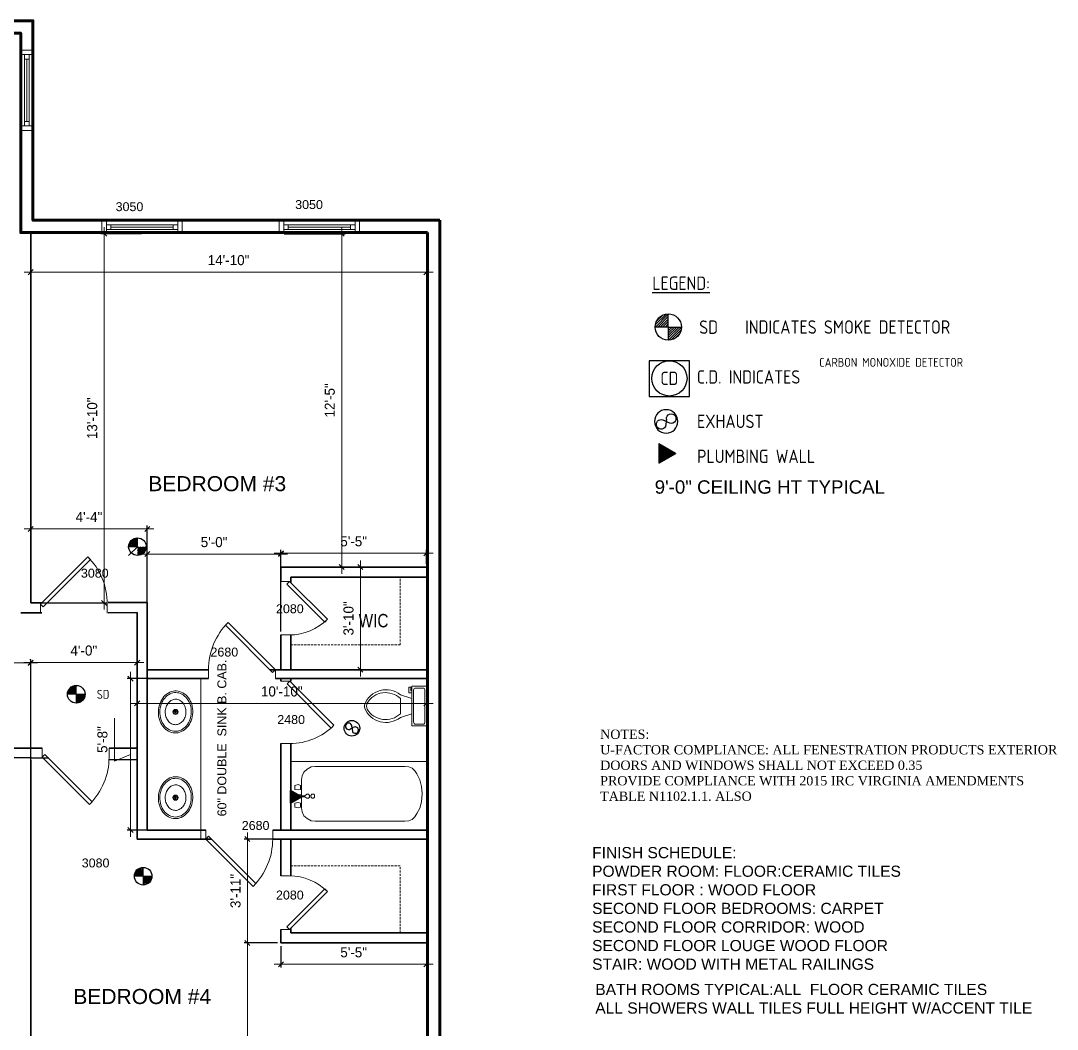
# Model space of a CAD drawing. Extents: x 4834 to 12794, y 1436 to 32221.
# Drawn here: x 8006.4 to 8471.4, y 1780.9 to 2233.2 of the extents above; entities that cross this region are included whole.
import ezdxf

# ---------------------------------------------------------------- set-up
doc = ezdxf.new("R2010")
doc.units = 0
doc.header["$LTSCALE"] = 8
doc.header["$MEASUREMENT"] = 0
doc.linetypes.add('HIDDEN', pattern=[0.375, 0.25, -0.125])
doc.layers.get('0').update_dxf_attribs({"lineweight": 9})
doc.layers.get('DefPoints').update_dxf_attribs({"color": 17})
for name, color, linetype, lineweight in [('A-Wall-New', 1, 'Continuous', 50), ('A-Wall-Partition', 3, 'Continuous', 35), ('A-windoor', 2, 'Continuous', 13), ('AFURNITURE', 134, 'Continuous', 18), ('DIM', 8, 'Continuous', 5), ('door', 43, 'Continuous', 13), ('hatch', 8, 'Continuous', 13), ('HATCH 2', 56, 'Continuous', 5), ('TEXT', 6, 'Continuous', 25)]:
    doc.layers.add(name, color=color, linetype=linetype, lineweight=lineweight)
doc.layers.add('Electrical - New', color=3, linetype='Continuous')
doc.styles.add('ARCHITXT', font='ARCHITXT.SHX', dxfattribs={"height": 2})
doc.styles.get("Standard").update_dxf_attribs({"font": 'stylu.ttf'})
doc.dimstyles.new('Forum 24', dxfattribs={"dimscale": 24, "dimtxt": 0.1875, "dimasz": 0.09375, "dimexe": 0.0625, "dimexo": 0.0625, "dimgap": 0.125, "dimtad": 1, "dimdec": 4, "dimrnd": 1, "dimzin": 7, "dimdsep": 46, "dimlunit": 4, "dimtxsty": 'Standard', "dimblk": 'OBLIQUE', "dimblk1": 'DIMTICK', "dimblk2": 'OBLIQUE', "dimcen": -0.0625, "dimdle": 0.125, "dimclrd": 256, "dimclre": 256, "dimclrt": 256, "dimadec": 0, "dimazin": 0, "dimtfac": 1, "dimtdec": 4, "dimtmove": 1, "dimatfit": 3, "dimfxl": 0.0625, "dimtvp": 1.2, "dimfrac": 2, "dimtolj": 1, "dimtzin": 7, "dimlwd": 13, "dimarcsym": 0})

# ---------------------------------------------------------------- blocks, each defined once
blk = doc.blocks.new('Exhaust Vent')
for p, q in [((-0.62, 4.19), (0.62, 4.78)), ((-0.06, 5.17), (0.21, 2.96))]:
    blk.add_line(p, q)
blk.add_circle((0, 4.5), 3.5)
for centre, start, end in [((-1.49, 5.34), 352.9351, 307.0649), ((1.49, 3.63), 207.6432, 127.0649)]:
    blk.add_arc(centre, 1.44, start, end)
blk = doc.blocks.new('*U153')
for p, q in [((-18, 0), (14, 0)), ((-18, -3.75), (-18, -1.75)), ((-18, -1.75), (14, -1.75)), ((14, -3.75), (-18, -3.75)), ((-16, -1.75), (-16, -3.75)), ((12, -2.75), (-16, -2.75)), ((12, -1.75), (12, -3.75)), ((14, -1.75), (14, -3.75)), ((-18, -5.5), (14, -5.5))]:
    blk.add_line(p, q)
blk.add_lwpolyline([(-18, -5.5), (-20, -5.5), (-20, 0), (-18, 0)], close=True)
at = {"extrusion": (0, 0, -1)}
blk.add_lwpolyline([(-14, -5.5), (-16, -5.5), (-16, 0), (-14, 0)], close=True, dxfattribs=at)
blk = doc.blocks.new('Sink - Oval top')
for p, q in [((-1, 0), (1, 0)), ((0, 1), (0, -1))]:
    blk.add_line(p, q)
at = {"linetype": 'Continuous'}
for points in [[(-12.23, 0.39, 0.117634), (-11.46, -3.36, 0.104469), (-8.88, -6.8, 0.090016), (-5.08, -9.07, 0.08192), (-0.32, -10.02, 0.08192), (4.49, -9.38, 0.090016), (8.42, -7.36, 0.104469), (11.22, -4.09, 0.117634), (12.23, -0.39, 0.117634), (11.46, 3.36, 0.104469), (8.88, 6.8, 0.090016), (5.08, 9.07, 0.08192), (0.32, 10.02, 0.08192), (-4.49, 9.38, 0.090016), (-8.42, 7.36, 0.104469), (-11.22, 4.09, 0.117634)], [(-11.29, 0.16, 0.118622), (-10.52, -3.25, 0.104678), (-8.07, -6.36, 0.089562), (-4.54, -8.37, 0.081185), (-0.13, -9.15, 0.081185), (4.3, -8.49, 0.089562), (7.89, -6.58, 0.104678), (10.42, -3.55, 0.118622), (11.29, -0.16, 0.118622), (10.52, 3.25, 0.104678), (8.07, 6.36, 0.089562), (4.54, 8.37, 0.081185), (0.13, 9.15, 0.081185), (-4.3, 8.49, 0.089562), (-7.89, 6.58, 0.104678), (-10.42, 3.55, 0.118622)], [(-7.42, 0.08, 0.118283), (-6.91, -2.17, 0.104607), (-5.29, -4.21, 0.089718), (-2.97, -5.53, 0.081436), (-0.07, -6.04, 0.081436), (2.84, -5.59, 0.089718), (5.2, -4.33, 0.104607), (6.86, -2.32, 0.118283), (7.42, -0.08, 0.118283), (6.91, 2.17, 0.104607), (5.29, 4.21, 0.089718), (2.97, 5.53, 0.081436), (0.07, 6.04, 0.081436), (-2.84, 5.59, 0.089718), (-5.2, 4.33, 0.104607), (-6.86, 2.32, 0.118283)]]:
    blk.add_lwpolyline(points, format="xyb", close=True, dxfattribs=at)
for radius in [1.5, 1]:
    blk.add_circle((0, 0), radius)
blk = doc.blocks.new('Toilet - top')
for p, q in [((9.5, -6), (9.5, -2)), ((-10, -8.5), (-8, -8.5)), ((-10, -9.5), (-10, -8.5)), ((-7, -9.5), (-10, -9.5)), ((-8, -8.5), (-8, -8)), ((-7, -8), (-7, -9.5)), ((-4, -8), (-6, -14)), ((4, -8), (6, -14)), ((4, -14), (-4, -14))]:
    blk.add_line(p, q)
blk.add_lwpolyline([(10.5, -8), (10.5, 0), (-10.5, 0), (-10.5, -8)], close=True)
for points in [[(-9.5, -2), (-9.5, -6)], [(8.5, -1), (-8.5, -1)], [(-8.5, -7), (8.5, -7)]]:
    blk.add_lwpolyline(points)
for centre, radius, start, end in [((-8.62, -1.88), 0.884, 81.8699, 188.1301), ((8.62, -1.88), 0.884, 351.8699, 98.1301), ((-8.62, -6.12), 0.884, 171.8699, 278.1301), ((8.62, -6.12), 0.884, 261.8699, 8.1301), ((3.52, -21.58), 12.17, 141.4691, 247.9714), ((4.2, -21.82), 11.33, 136.3677, 238.9468), ((-3.52, -21.58), 12.17, 292.0284, 38.5307), ((-4.2, -21.82), 11.33, 301.053, 43.6321), ((0, -27.88), 4, 245.7318, 294.2682), ((0, -29), 4, 254.8605, 285.1395)]:
    blk.add_arc(centre, radius, start, end)
blk = doc.blocks.new('*U163')
for p, q in [((0, 0), (0, -4)), ((-30, 0), (-30, -4))]:
    blk.add_line(p, q)
blk.add_lwpolyline([(0, 0), (-21.21, 21.21), (-22.45, 19.98), (-1.24, -1.24)], close=True)
blk.add_arc((0, 0), 30, 135, 180)
blk = doc.blocks.new('*U164')
for p, q in [((0, 0), (0, 4)), ((30, 0), (30, 4))]:
    blk.add_line(p, q)
blk.add_lwpolyline([(0, 0), (21.21, -21.21), (22.45, -19.98), (1.24, 1.24)], close=True)
blk.add_arc((0, 0), 30, 315, 360)
blk = doc.blocks.new('*U165')
for p, q in [((0, 0), (0, -4)), ((28, 0), (28, -4))]:
    blk.add_line(p, q)
blk.add_lwpolyline([(0, 0), (19.8, 19.8), (21.04, 18.56), (1.24, -1.24)], close=True)
blk.add_arc((0, 0), 28, 0, 45)
blk = doc.blocks.new('*U559')
for p, q in [((-30, 0), (-30, 4)), ((0, 0), (0, 4))]:
    blk.add_line(p, q)
blk.add_lwpolyline([(0, 0), (-21.21, -21.21), (-22.45, -19.98), (-1.24, 1.24)], close=True)
blk.add_arc((0, 0), 30, 180, 225)
blk = doc.blocks.new('*U166')
for p, q in [((0, 0), (0, -4)), ((-24, 0), (-24, -4))]:
    blk.add_line(p, q)
blk.add_lwpolyline([(0, 0), (-16.97, 16.97), (-18.21, 15.73), (-1.24, -1.24)], close=True)
blk.add_arc((0, 0), 24, 135, 180)
blk = doc.blocks.new('_Oblique')
at = {"color": 0, "linetype": 'ByBlock', "lineweight": -2}
blk.add_line((-0.5, -0.5), (0.5, 0.5), dxfattribs=at)
blk = doc.blocks.new('*D454')
at = {"layer": 'DefPoints', "color": 0, "transparency": 16777216}
for p in [(8123.16, 1819.62), (8188.41, 1819.62), (8123.16, 1810.02)]:
    blk.add_point(p, dxfattribs=at)
at = {"layer": 'DIM', "lineweight": -2, "transparency": 16777216}
for p, q in [((8123.16, 1818.12), (8123.16, 1808.52)), ((8188.41, 1818.12), (8188.41, 1808.52))]:
    blk.add_line(p, q, dxfattribs=at)
at = {"layer": 'DIM', "lineweight": 13, "transparency": 16777216}
blk.add_line((8191.41, 1810.02), (8120.16, 1810.02), dxfattribs=at)
at = {"layer": 'DIM', "lineweight": 13, "transparency": 16777216, "xscale": 2.25, "yscale": 2.25, "zscale": 2.25, "rotation": 180}
blk.add_blockref('_Oblique', (8123.16, 1810.02), dxfattribs=at)
at = {"layer": 'DIM', "lineweight": 13, "transparency": 16777216, "xscale": 2.25, "yscale": 2.25, "zscale": 2.25}
blk.add_blockref('_Oblique', (8188.41, 1810.02), dxfattribs=at)
at = {"layer": 'DIM', "transparency": 16777216, "insert": (8155.78, 1815.37), "char_height": 4.5, "attachment_point": 5}
blk.add_mtext('\\A1;5\'-5"', dxfattribs=at)
blk = doc.blocks.new('DIMTICK')
for p, q in [((-1, 0), (1, 0)), ((0, 1), (0, -1))]:
    blk.add_line(p, q)
at = {"const_width": 0.141}
blk.add_lwpolyline([(0.71, 0.71), (-0.71, -0.71)], dxfattribs=at)
blk = doc.blocks.new('*D455')
at = {"layer": 'DefPoints', "color": 0, "transparency": 16777216}
for p in [(8108.14, 1866.19), (8123.16, 1866.19), (8123.16, 1819.62)]:
    blk.add_point(p, dxfattribs=at)
at = {"layer": 'DIM', "lineweight": -2, "transparency": 16777216}
for p, q in [((8121.66, 1866.19), (8106.64, 1866.19)), ((8121.66, 1819.62), (8106.64, 1819.62))]:
    blk.add_line(p, q, dxfattribs=at)
at = {"layer": 'DIM', "lineweight": 13, "transparency": 16777216}
blk.add_line((8108.14, 1816.62), (8108.14, 1869.19), dxfattribs=at)
at = {"layer": 'DIM', "lineweight": 13, "transparency": 16777216, "xscale": 2.25, "yscale": 2.25, "zscale": 2.25}
for p, rotation in [((8108.14, 1866.19), 90), ((8108.14, 1819.62), 270)]:
    blk.add_blockref('_Oblique', p, dxfattribs=dict(at, rotation=rotation))
at = {"layer": 'DIM', "transparency": 16777216, "insert": (8102.8, 1842.91), "char_height": 4.5, "attachment_point": 5, "rotation": 90}
blk.add_mtext('\\A1;3\'-11"', dxfattribs=at)
blk = doc.blocks.new('*D456')
at = {"layer": 'DefPoints', "color": 0, "transparency": 16777216}
for p in [(8123.16, 1819.62), (8108.15, 1675.15), (8117.83, 1675.15)]:
    blk.add_point(p, dxfattribs=at)
at = {"layer": 'DIM', "lineweight": -2, "transparency": 16777216}
for p, q in [((8121.66, 1819.62), (8106.65, 1819.62)), ((8116.33, 1675.15), (8106.65, 1675.15))]:
    blk.add_line(p, q, dxfattribs=at)
at = {"layer": 'DIM', "lineweight": 13, "transparency": 16777216}
blk.add_line((8108.15, 1822.62), (8108.15, 1672.15), dxfattribs=at)
at = {"layer": 'DIM', "lineweight": 13, "transparency": 16777216, "xscale": 2.25, "yscale": 2.25, "zscale": 2.25}
for p, rotation in [((8108.15, 1819.62), 90), ((8108.15, 1675.15), 270)]:
    blk.add_blockref('_Oblique', p, dxfattribs=dict(at, rotation=rotation))
at = {"layer": 'DIM', "transparency": 16777216, "insert": (8102.82, 1747.39), "char_height": 4.5, "attachment_point": 5, "rotation": 90}
blk.add_mtext('\\A1;12\'-0"', dxfattribs=at)
blk = doc.blocks.new('*D457')
at = {"layer": 'DefPoints', "color": 0, "transparency": 16777216}
for p in [(8055.67, 1938.12), (8089.47, 1938.12), (8089.47, 1870.19)]:
    blk.add_point(p, dxfattribs=at)
at = {"layer": 'DIM', "lineweight": 13, "transparency": 16777216}
for p, q in [((8055.67, 1867.19), (8055.67, 1941.12)), ((8048.44, 1901.16), (8048.44, 1920.44)), ((8055.67, 1904.16), (8048.44, 1901.16))]:
    blk.add_line(p, q, dxfattribs=at)
at = {"layer": 'DIM', "lineweight": -2, "transparency": 16777216}
for p, q in [((8087.97, 1938.12), (8054.17, 1938.12)), ((8087.97, 1870.19), (8054.17, 1870.19))]:
    blk.add_line(p, q, dxfattribs=at)
at = {"layer": 'DIM', "lineweight": 13, "transparency": 16777216, "xscale": 2.25, "yscale": 2.25, "zscale": 2.25}
for p, rotation in [((8055.67, 1938.12), 90), ((8055.67, 1870.19), 270)]:
    blk.add_blockref('_Oblique', p, dxfattribs=dict(at, rotation=rotation))
at = {"layer": 'DIM', "transparency": 16777216, "insert": (8043.09, 1910.8), "char_height": 4.5, "attachment_point": 5, "rotation": 90}
blk.add_mtext('\\A1;5\'-8"', dxfattribs=at)
blk = doc.blocks.new('*D458')
at = {"layer": 'DefPoints', "color": 0, "transparency": 16777216}
for p in [(8043.85, 2137.66), (8062.16, 2137.66), (8009.97, 1972.11)]:
    blk.add_point(p, dxfattribs=at)
at = {"layer": 'DIM', "lineweight": 13, "transparency": 16777216}
blk.add_line((8043.85, 1969.11), (8043.85, 2140.66), dxfattribs=at)
at = {"layer": 'DIM', "lineweight": -2, "transparency": 16777216}
for p, q in [((8060.66, 2137.66), (8042.35, 2137.66)), ((8011.47, 1972.11), (8045.35, 1972.11))]:
    blk.add_line(p, q, dxfattribs=at)
at = {"layer": 'DIM', "lineweight": 13, "transparency": 16777216, "xscale": 2.25, "yscale": 2.25, "zscale": 2.25}
for p, rotation in [((8043.85, 2137.66), 90), ((8043.85, 1972.11), 270)]:
    blk.add_blockref('_Oblique', p, dxfattribs=dict(at, rotation=rotation))
at = {"layer": 'DIM', "transparency": 16777216, "insert": (8038.5, 2054.88), "char_height": 4.5, "attachment_point": 5, "rotation": 90}
blk.add_mtext('\\A1;13\'-10"', dxfattribs=at)
blk = doc.blocks.new('*D459')
at = {"layer": 'DefPoints', "color": 0, "transparency": 16777216}
for p in [(8188.41, 1994.32), (8123.16, 1988.17), (8188.41, 1988.17)]:
    blk.add_point(p, dxfattribs=at)
at = {"layer": 'DIM', "lineweight": -2, "transparency": 16777216}
for p, q in [((8123.16, 1989.67), (8123.16, 1995.82)), ((8188.41, 1989.67), (8188.41, 1995.82))]:
    blk.add_line(p, q, dxfattribs=at)
at = {"layer": 'DIM', "lineweight": 13, "transparency": 16777216}
blk.add_line((8120.16, 1994.32), (8191.41, 1994.32), dxfattribs=at)
at = {"layer": 'DIM', "lineweight": 13, "transparency": 16777216, "xscale": 2.25, "yscale": 2.25, "zscale": 2.25, "rotation": 180}
blk.add_blockref('_Oblique', (8123.16, 1994.32), dxfattribs=at)
at = {"layer": 'DIM', "lineweight": 13, "transparency": 16777216, "xscale": 2.25, "yscale": 2.25, "zscale": 2.25}
blk.add_blockref('_Oblique', (8188.41, 1994.32), dxfattribs=at)
at = {"layer": 'DIM', "transparency": 16777216, "insert": (8155.78, 1999.67), "char_height": 4.5, "attachment_point": 5}
blk.add_mtext('\\A1;5\'-5"', dxfattribs=at)
blk = doc.blocks.new('*D460')
at = {"layer": 'DefPoints', "color": 0, "transparency": 16777216}
for p in [(8123.16, 1988.17), (8123.16, 1942.12), (8158.83, 1942.12)]:
    blk.add_point(p, dxfattribs=at)
at = {"layer": 'DIM', "lineweight": 13, "transparency": 16777216}
blk.add_line((8158.83, 1991.17), (8158.83, 1939.12), dxfattribs=at)
at = {"layer": 'DIM', "lineweight": -2, "transparency": 16777216}
for p, q in [((8124.66, 1988.17), (8160.33, 1988.17)), ((8124.66, 1942.12), (8160.33, 1942.12))]:
    blk.add_line(p, q, dxfattribs=at)
at = {"layer": 'DIM', "lineweight": 13, "transparency": 16777216, "xscale": 2.25, "yscale": 2.25, "zscale": 2.25}
for p, rotation in [((8158.83, 1988.17), 90), ((8158.83, 1942.12), 270)]:
    blk.add_blockref('_Oblique', p, dxfattribs=dict(at, rotation=rotation))
at = {"layer": 'DIM', "transparency": 16777216, "insert": (8153.49, 1965.14), "char_height": 4.5, "attachment_point": 5, "rotation": 90}
blk.add_mtext('\\A1;3\'-10"', dxfattribs=at)
blk = doc.blocks.new('*D462')
at = {"layer": 'DefPoints', "color": 0, "transparency": 16777216}
for p in [(8010.91, 2137.66), (8188.41, 2137.66), (8188.41, 2120.41)]:
    blk.add_point(p, dxfattribs=at)
at = {"layer": 'DIM', "lineweight": -2, "transparency": 16777216}
for p, q in [((8010.91, 2136.16), (8010.91, 2118.91)), ((8188.41, 2136.16), (8188.41, 2118.91))]:
    blk.add_line(p, q, dxfattribs=at)
at = {"layer": 'DIM', "lineweight": 13, "transparency": 16777216}
blk.add_line((8007.91, 2120.41), (8191.41, 2120.41), dxfattribs=at)
at = {"layer": 'DIM', "lineweight": 13, "transparency": 16777216, "xscale": 2.25, "yscale": 2.25, "zscale": 2.25, "rotation": 180}
blk.add_blockref('_Oblique', (8010.91, 2120.41), dxfattribs=at)
at = {"layer": 'DIM', "lineweight": 13, "transparency": 16777216, "xscale": 2.25, "yscale": 2.25, "zscale": 2.25}
blk.add_blockref('_Oblique', (8188.41, 2120.41), dxfattribs=at)
at = {"layer": 'DIM', "transparency": 16777216, "insert": (8099.66, 2125.77), "char_height": 4.5, "attachment_point": 5}
blk.add_mtext('\\A1;14\'-10"', dxfattribs=at)
blk = doc.blocks.new('*D491')
at = {"layer": 'DefPoints', "color": 0, "transparency": 16777216}
for p in [(8063.16, 1993.97), (8063.16, 1957.72), (8123.16, 1957.72)]:
    blk.add_point(p, dxfattribs=at)
at = {"layer": 'DIM', "lineweight": -2, "transparency": 16777216}
for p, q in [((8063.16, 1959.22), (8063.16, 1995.47)), ((8123.16, 1959.22), (8123.16, 1995.47))]:
    blk.add_line(p, q, dxfattribs=at)
at = {"layer": 'DIM', "lineweight": 13, "transparency": 16777216}
blk.add_line((8126.16, 1993.97), (8060.16, 1993.97), dxfattribs=at)
at = {"layer": 'DIM', "lineweight": 13, "transparency": 16777216, "xscale": 2.25, "yscale": 2.25, "zscale": 2.25, "rotation": 180}
blk.add_blockref('_Oblique', (8063.16, 1993.97), dxfattribs=at)
at = {"layer": 'DIM', "lineweight": 13, "transparency": 16777216, "xscale": 2.25, "yscale": 2.25, "zscale": 2.25}
blk.add_blockref('_Oblique', (8123.16, 1993.97), dxfattribs=at)
at = {"layer": 'DIM', "transparency": 16777216, "insert": (8093.16, 1999.33), "char_height": 4.5, "attachment_point": 5}
blk.add_mtext('\\A1;5\'-0"', dxfattribs=at)
blk = doc.blocks.new('*D475')
at = {"layer": 'DefPoints', "color": 0, "transparency": 16777216}
for p in [(8010.91, 2005.25), (8010.91, 1972.23), (8063.16, 1972.23)]:
    blk.add_point(p, dxfattribs=at)
at = {"layer": 'DIM', "lineweight": 13, "transparency": 16777216}
blk.add_line((8066.16, 2005.25), (8007.91, 2005.25), dxfattribs=at)
at = {"layer": 'DIM', "lineweight": -2, "transparency": 16777216}
for p, q in [((8010.91, 1973.73), (8010.91, 2006.75)), ((8063.16, 1973.73), (8063.16, 2006.75))]:
    blk.add_line(p, q, dxfattribs=at)
at = {"layer": 'DIM', "lineweight": 13, "transparency": 16777216, "xscale": 2.25, "yscale": 2.25, "zscale": 2.25, "rotation": 180}
blk.add_blockref('_Oblique', (8010.91, 2005.25), dxfattribs=at)
at = {"layer": 'DIM', "lineweight": 13, "transparency": 16777216, "xscale": 2.25, "yscale": 2.25, "zscale": 2.25}
blk.add_blockref('_Oblique', (8063.16, 2005.25), dxfattribs=at)
at = {"layer": 'DIM', "transparency": 16777216, "insert": (8037.03, 2010.6), "char_height": 4.5, "attachment_point": 5}
blk.add_mtext('\\A1;4\'-4"', dxfattribs=at)
blk = doc.blocks.new('*D498')
at = {"layer": 'DefPoints', "color": 0, "transparency": 16777216}
for p in [(8010.91, 1945.19), (7852.41, 1924.92), (8010.91, 1889.61)]:
    blk.add_point(p, dxfattribs=at)
at = {"layer": 'DIM', "lineweight": 13, "transparency": 16777216}
blk.add_line((7849.41, 1945.19), (8013.91, 1945.19), dxfattribs=at)
at = {"layer": 'DIM', "lineweight": -2, "transparency": 16777216}
for p, q in [((7852.41, 1926.42), (7852.41, 1946.69)), ((8010.91, 1891.11), (8010.91, 1946.69))]:
    blk.add_line(p, q, dxfattribs=at)
at = {"layer": 'DIM', "lineweight": 13, "transparency": 16777216, "xscale": 2.25, "yscale": 2.25, "zscale": 2.25, "rotation": 180}
blk.add_blockref('_Oblique', (7852.41, 1945.19), dxfattribs=at)
at = {"layer": 'DIM', "lineweight": 13, "transparency": 16777216, "xscale": 2.25, "yscale": 2.25, "zscale": 2.25}
blk.add_blockref('_Oblique', (8010.91, 1945.19), dxfattribs=at)
at = {"layer": 'DIM', "transparency": 16777216, "insert": (7931.66, 1950.52), "char_height": 4.5, "attachment_point": 5}
blk.add_mtext('\\A1;13\'-3"', dxfattribs=at)
blk = doc.blocks.new('*D499')
at = {"layer": 'DefPoints', "color": 0, "transparency": 16777216}
for p in [(8010.82, 1945.1), (8058.66, 1945.33), (8058.66, 1945.1)]:
    blk.add_point(p, dxfattribs=at)
at = {"layer": 'DIM', "lineweight": 13, "transparency": 16777216}
blk.add_line((8007.82, 1945.33), (8061.66, 1945.33), dxfattribs=at)
at = {"layer": 'DIM', "lineweight": -2, "transparency": 16777216}
for p, q in [((8010.82, 1946.6), (8010.82, 1946.83)), ((8058.66, 1946.6), (8058.66, 1946.83))]:
    blk.add_line(p, q, dxfattribs=at)
at = {"layer": 'DIM', "lineweight": 13, "transparency": 16777216, "xscale": 2.25, "yscale": 2.25, "zscale": 2.25, "rotation": 180}
blk.add_blockref('_Oblique', (8010.82, 1945.33), dxfattribs=at)
at = {"layer": 'DIM', "lineweight": 13, "transparency": 16777216, "xscale": 2.25, "yscale": 2.25, "zscale": 2.25}
blk.add_blockref('_Oblique', (8058.66, 1945.33), dxfattribs=at)
at = {"layer": 'DIM', "transparency": 16777216, "insert": (8034.74, 1950.7), "char_height": 4.5, "attachment_point": 5}
blk.add_mtext('\\A1;4\'-0"', dxfattribs=at)
blk = doc.blocks.new('*D500')
at = {"layer": 'DefPoints', "color": 0, "transparency": 16777216}
for p in [(8058.66, 1933.33), (8188.41, 1933.33), (8188.41, 1927.01)]:
    blk.add_point(p, dxfattribs=at)
at = {"layer": 'DIM', "lineweight": -2, "transparency": 16777216}
for p, q in [((8058.66, 1931.83), (8058.66, 1925.51)), ((8188.41, 1931.83), (8188.41, 1925.51))]:
    blk.add_line(p, q, dxfattribs=at)
at = {"layer": 'DIM', "lineweight": 13, "transparency": 16777216}
blk.add_line((8055.66, 1927.01), (8191.41, 1927.01), dxfattribs=at)
at = {"layer": 'DIM', "lineweight": 13, "transparency": 16777216, "xscale": 2.25, "yscale": 2.25, "zscale": 2.25, "rotation": 180}
blk.add_blockref('_Oblique', (8058.66, 1927.01), dxfattribs=at)
at = {"layer": 'DIM', "lineweight": 13, "transparency": 16777216, "xscale": 2.25, "yscale": 2.25, "zscale": 2.25}
blk.add_blockref('_Oblique', (8188.41, 1927.01), dxfattribs=at)
at = {"layer": 'DIM', "transparency": 16777216, "insert": (8123.53, 1932.34), "char_height": 4.5, "attachment_point": 5}
blk.add_mtext('\\A1;10\'-10"', dxfattribs=at)
blk = doc.blocks.new('*D518')
at = {"layer": 'DefPoints', "color": 0, "transparency": 16777216}
for p in [(8123.16, 2137.66), (8150.44, 2137.66), (8123.16, 1988.17)]:
    blk.add_point(p, dxfattribs=at)
at = {"layer": 'DIM', "lineweight": 13, "transparency": 16777216}
blk.add_line((8150.44, 1985.17), (8150.44, 2140.66), dxfattribs=at)
at = {"layer": 'DIM', "lineweight": -2, "transparency": 16777216}
for p, q in [((8124.66, 2137.66), (8151.94, 2137.66)), ((8124.66, 1988.17), (8151.94, 1988.17))]:
    blk.add_line(p, q, dxfattribs=at)
at = {"layer": 'DIM', "lineweight": 13, "transparency": 16777216, "xscale": 2.25, "yscale": 2.25, "zscale": 2.25}
for p, rotation in [((8150.44, 2137.66), 90), ((8150.44, 1988.17), 270)]:
    blk.add_blockref('_Oblique', p, dxfattribs=dict(at, rotation=rotation))
at = {"layer": 'DIM', "transparency": 16777216, "insert": (8145.09, 2062.91), "char_height": 4.5, "attachment_point": 5, "rotation": 90}
blk.add_mtext('\\A1;12\'-5"', dxfattribs=at)
blk = doc.blocks.new('*D520')
at = {"layer": 'DefPoints', "color": 0, "transparency": 16777216}
for p in [(8010.91, 1819.62), (8188.41, 1804.58), (8010.91, 1765.57)]:
    blk.add_point(p, dxfattribs=at)
at = {"layer": 'DIM', "lineweight": -2, "transparency": 16777216}
for p, q in [((8010.91, 1818.12), (8010.91, 1764.07)), ((8188.41, 1803.08), (8188.41, 1764.07))]:
    blk.add_line(p, q, dxfattribs=at)
at = {"layer": 'DIM', "lineweight": 13, "transparency": 16777216}
blk.add_line((8191.41, 1765.57), (8007.91, 1765.57), dxfattribs=at)
at = {"layer": 'DIM', "lineweight": 13, "transparency": 16777216, "xscale": 2.25, "yscale": 2.25, "zscale": 2.25, "rotation": 180}
blk.add_blockref('_Oblique', (8010.91, 1765.57), dxfattribs=at)
at = {"layer": 'DIM', "lineweight": 13, "transparency": 16777216, "xscale": 2.25, "yscale": 2.25, "zscale": 2.25}
blk.add_blockref('_Oblique', (8188.41, 1765.57), dxfattribs=at)
at = {"layer": 'DIM', "transparency": 16777216, "insert": (8099.66, 1770.93), "char_height": 4.5, "attachment_point": 5}
blk.add_mtext('\\A1;14\'-10"', dxfattribs=at)

msp = doc.modelspace()

# ---------------------------------------------------------------- hatches: boundary and pattern name
at = {"layer": 'DIM'}
h = msp.add_hatch(dxfattribs=at)
h.set_pattern_fill('ANSI31', color=1, scale=1.5, angle=30)
h.set_pattern_definition([(75, (-11257.51213, -23763.24903), (-0.1811110924, 0.048528571), [])])
h.paths.add_polyline_path([(8292.74159, 2043.39275), (8300.15985, 2039.10981), (8292.81392, 2034.86864), (8292.81392, 2043.35099)])
h = msp.add_hatch(dxfattribs=at)
h.set_pattern_fill('ANSI31', color=1, angle=30)
h.set_pattern_definition([(75, (-4906.08365, -15316.43582), (-0.1207407283, 0.03235238064), [])])
h.paths.add_polyline_path([(8127.41883, 1887.99204), (8132.36434, 1885.13675), (8127.46705, 1882.3093), (8127.46705, 1887.96419)])
at = {"layer": 'HATCH 2'}
h = msp.add_hatch(dxfattribs=at)
h.set_pattern_fill('ANSI31', color=256, scale=6, style=0)
h.set_pattern_definition([(45, (-15230.6366, 30020.1992), (-0.530330086, 0.530330086), [])])
h.paths.add_polyline_path([(8296.93908, 2101.7131, 0.414213562), (8291.02094, 2095.79495), (8296.93908, 2095.79495)])
h.paths.add_polyline_path([(8302.85722, 2095.79495), (8296.93908, 2095.79495), (8296.93908, 2089.87681, 0.414213562)])
h = msp.add_hatch(dxfattribs=at)
h.set_pattern_fill('ANSI31', color=256, scale=4, style=0)
h.set_pattern_definition([(135, (22409.77084, 20613.5608), (0.353553391, 0.353553391), [])])
h.paths.add_polyline_path([(8058.7887, 2001.23671, 0.414213562), (8054.84327, 1997.29128), (8058.7887, 1997.29128)])
h.paths.add_polyline_path([(8062.73412, 1997.29128), (8058.7887, 1997.29128), (8058.7887, 1993.34586, 0.414213562)])
h = msp.add_hatch(dxfattribs=at)
h.set_pattern_fill('ANSI31', color=256, scale=4, style=0)
h.set_pattern_definition([(45, (-7653.7209, 20547.38074), (-0.353553391, 0.353553391), [])])
h.paths.add_polyline_path([(8031.32952, 1935.05665, 0.414213562), (8027.38409, 1931.11122), (8031.32952, 1931.11122)])
h.paths.add_polyline_path([(8035.27495, 1931.11122), (8031.32952, 1931.11122), (8031.32952, 1927.16579, 0.414213562)])
h = msp.add_hatch(dxfattribs=at)
h.set_pattern_fill('ANSI31', color=256, scale=4, style=0)
h.set_pattern_definition([(135, (22399.20135, 20465.79194), (0.353553391, 0.353553391), [])])
h.paths.add_polyline_path([(8061.35819, 1853.46785, 0.414213562), (8057.41276, 1849.52242), (8061.35819, 1849.52242)])
h.paths.add_polyline_path([(8065.30362, 1849.52242), (8061.35819, 1849.52242), (8061.35819, 1845.57699, 0.414213562)])

# ---------------------------------------------------------------- linework, layer by layer
at = {"color": 252}
msp.add_line((8087.15805, 1866.18947), (8087.15805, 1938.12064), dxfattribs=at)
at = {"layer": 'A-Wall-New', "lineweight": 70}
for p, q in [((8011.90572, 2233.16014), (7771.37708, 2233.16014)), ((8011.90572, 2143.66014), (8011.90572, 2233.16014)), ((8194.40805, 2043.66796), (8194.40805, 2143.66014)), ((8194.40805, 1844.75118), (8194.40805, 2043.66796)), ((8194.40805, 1790.39097), (8194.40805, 1844.75118))]:
    msp.add_line(p, q, dxfattribs=at)
for points in [[(8194.40581, 2143.66014), (8011.90572, 2143.66014), (8011.90572, 2233.16014), (7771.37708, 2233.16014), (7771.37708, 2143.66014), (7650.7414, 2143.66014), (7584.87708, 2143.66014), (7438.40581, 2143.66014), (7438.40581, 1537.66014), (7714.40581, 1537.66014), (7714.40623, 1669.16934), (7846.40566, 1669.16897), (7846.4059, 1645.16934), (8012.40572, 1645.16548), (8012.40627, 1669.16934), (8194.40581, 1669.16934)], [(8188.90581, 2138.16014), (8006.40572, 2138.16014), (8006.40572, 2227.66014), (7776.87708, 2227.66014), (7776.87708, 2138.16014), (7650.7414, 2138.16014), (7584.87708, 2138.16014), (7443.90581, 2138.16014), (7443.90581, 1543.16014), (7708.90582, 1543.16014), (7708.90625, 1674.66936), (7851.9056, 1674.66896), (7851.90584, 1650.66921), (8006.90584, 1650.66561), (8006.9064, 1674.66934), (8188.90581, 1674.66934)]]:
    msp.add_lwpolyline(points, close=True, dxfattribs=at)
at = {"layer": 'A-Wall-Partition'}
for p, q in [((8010.90796, 1972.07016), (8010.90796, 2137.66014)), ((8123.15805, 1988.16708), (8123.15805, 1981.72076)), ((8123.15805, 1988.16708), (8188.40805, 1988.16708)), ((8127.65805, 1983.66708), (8127.65805, 1981.11101)), ((8127.65805, 1983.66708), (8188.40805, 1983.66708)), ((8015.82024, 1972.11895), (8010.90796, 1972.07016)), ((8063.15805, 1972.22551), (8045.57504, 1972.20142)), ((8063.15805, 1870.12064), (8063.15805, 1972.22551)), ((8015.82024, 1967.65929), (8006.40796, 1967.6105)), ((8058.65805, 1967.71502), (8045.57559, 1967.7014)), ((8058.65805, 1866.18947), (8058.65805, 1967.71502)), ((8123.15805, 1957.72076), (8123.15805, 1942.12064)), ((8127.65805, 1957.72851), (8127.65805, 1942.12064)), ((8063.15805, 1942.12064), (8090.67437, 1942.12064)), ((8118.1995, 1942.12064), (8188.40805, 1942.12064)), ((8063.15805, 1938.12064), (8090.67437, 1938.12064)), ((8120.67437, 1938.12064), (8188.40805, 1938.12064)), ((8123.15805, 1937.01664), (8123.15805, 1938.12064)), ((8127.65805, 1937.01664), (8127.65805, 1938.12064)), ((8016.05163, 1906.91929), (7957.68578, 1906.91929)), ((8058.65805, 1906.91929), (8046.1694, 1906.91929)), ((8123.15805, 1870.12064), (8123.15805, 1909.01664)), ((8127.65805, 1870.12064), (8127.65805, 1909.02111)), ((7957.68578, 1903.47929), (8018.98566, 1902.46014)), ((8046.15527, 1901.91063), (8058.65805, 1901.73406)), ((8010.90796, 1836.78302), (8010.90796, 1901.60519)), ((8063.15805, 1870.19026), (8089.46613, 1870.12064)), ((8119.46613, 1870.12064), (8188.63418, 1870.12064)), ((8058.65805, 1866.18947), (8091.9418, 1866.18947)), ((8119.46613, 1866.18947), (8188.40805, 1866.18947)), ((8123.15805, 1849.64095), (8123.15805, 1866.18947)), ((8127.65805, 1849.63431), (8127.65805, 1866.18947)), ((8123.15805, 1819.62064), (8123.15805, 1825.64735)), ((8127.65805, 1824.12064), (8127.65805, 1826.2571)), ((8127.65805, 1824.12064), (8188.40805, 1824.12064)), ((8123.15805, 1819.62064), (8188.40805, 1819.62064))]:
    msp.add_line(p, q, dxfattribs=at)
for points in [[(8292.74159, 2043.39275), (8300.15985, 2039.10981), (8292.81392, 2034.86864), (8292.81392, 2043.35099)], [(8127.41883, 1887.99204), (8132.36434, 1885.13675), (8127.46705, 1882.3093), (8127.46705, 1887.96419)]]:
    msp.add_lwpolyline(points, close=True, dxfattribs=at)
msp.add_lwpolyline([(8010.90796, 1675.17068), (8010.90796, 1857.29868)], dxfattribs=at)
at = {"layer": 'AFURNITURE', "linetype": 'HIDDEN', "ltscale": 0.5}
for p, q in [((8176.63418, 1953.24747), (8176.63418, 1983.66708)), ((8176.63418, 1953.24747), (8127.65805, 1953.24747)), ((8176.63418, 1854.12064), (8127.65805, 1854.12064)), ((8176.63418, 1824.12064), (8176.63418, 1854.12064))]:
    msp.add_line(p, q, dxfattribs=at)
at = {"layer": 'AFURNITURE'}
for p, q in [((8188.40805, 1900.92662), (8127.65805, 1900.92662)), ((8127.65805, 1900.92662), (8127.65805, 1870.12064)), ((8134.92185, 1897.59073), (8133.4763, 1896.25638)), ((8136.70099, 1898.5915), (8134.92185, 1897.59073)), ((8138.48013, 1898.7027), (8136.70099, 1898.5915)), ((8178.73397, 1898.7027), (8138.48013, 1898.7027)), ((8180.51311, 1898.5915), (8178.73397, 1898.7027)), ((8181.95866, 1897.92432), (8180.51311, 1898.5915)), ((8183.29302, 1896.81236), (8181.95866, 1897.92432)), ((8188.40805, 1870.12064), (8188.40805, 1900.92662)), ((8132.69792, 1894.58843), (8132.36434, 1892.80929)), ((8132.36434, 1880.02171), (8132.36434, 1892.80929)), ((8133.4763, 1896.25638), (8132.69792, 1894.58843)), ((8184.18259, 1895.36681), (8183.29302, 1896.81236)), ((8185.51694, 1892.80929), (8184.18259, 1895.36681)), ((8186.18412, 1889.69579), (8185.51694, 1892.80929)), ((8130.91878, 1890.58536), (8129.36203, 1890.25178)), ((8129.36203, 1890.25178), (8129.36203, 1888.47263)), ((8129.36203, 1888.47263), (8130.91878, 1888.25024)), ((8130.91878, 1890.58536), (8131.91955, 1890.25178)), ((8131.91955, 1888.47263), (8130.91878, 1888.25024)), ((8131.91955, 1890.25178), (8131.91955, 1888.47263)), ((8186.51771, 1886.5823), (8186.18412, 1889.69579)), ((8129.36203, 1886.3599), (8132.25314, 1886.02632)), ((8129.36203, 1886.3599), (8129.36203, 1884.46957)), ((8129.36203, 1884.46957), (8132.25314, 1884.80316)), ((8132.25314, 1886.02632), (8132.25314, 1885.58153)), ((8133.80989, 1885.58153), (8132.25314, 1885.58153)), ((8133.80989, 1885.13675), (8132.25314, 1885.13675)), ((8132.25314, 1885.13675), (8132.25314, 1884.80316)), ((8134.81065, 1886.24871), (8133.80989, 1885.58153)), ((8133.80989, 1885.13675), (8134.81065, 1884.46957)), ((8135.58903, 1886.24871), (8134.81065, 1886.24871)), ((8135.58903, 1884.46957), (8134.81065, 1884.46957)), ((8135.58903, 1886.24871), (8135.92262, 1885.69273)), ((8135.92262, 1884.91435), (8135.58903, 1884.46957)), ((8135.92262, 1885.69273), (8135.92262, 1884.91435)), ((8136.70099, 1885.91512), (8136.5898, 1885.69273)), ((8136.5898, 1885.69273), (8136.5898, 1885.58153)), ((8136.5898, 1885.58153), (8136.5898, 1885.47033)), ((8136.5898, 1885.47033), (8136.5898, 1885.24794)), ((8136.5898, 1885.24794), (8136.5898, 1885.13675)), ((8136.5898, 1885.13675), (8136.70099, 1884.91435)), ((8136.81219, 1886.02632), (8136.70099, 1886.02632)), ((8136.70099, 1886.02632), (8136.70099, 1885.91512)), ((8136.70099, 1884.91435), (8136.81219, 1884.80316)), ((8137.03458, 1886.24871), (8136.81219, 1886.24871)), ((8136.81219, 1886.24871), (8136.81219, 1886.02632)), ((8136.81219, 1884.80316), (8137.03458, 1884.58076)), ((8137.14578, 1886.24871), (8137.03458, 1886.24871)), ((8137.03458, 1884.58076), (8137.14578, 1884.58076)), ((8137.36817, 1886.3599), (8137.14578, 1886.3599)), ((8137.14578, 1886.3599), (8137.14578, 1886.24871)), ((8137.14578, 1884.58076), (8137.36817, 1884.58076)), ((8137.47937, 1886.3599), (8137.36817, 1886.3599)), ((8137.36817, 1884.58076), (8137.47937, 1884.58076)), ((8137.70176, 1886.24871), (8137.47937, 1886.3599)), ((8137.47937, 1884.58076), (8137.70176, 1884.58076)), ((8137.81296, 1886.24871), (8137.70176, 1886.24871)), ((8137.70176, 1884.58076), (8137.81296, 1884.58076)), ((8138.03535, 1886.24871), (8137.81296, 1886.24871)), ((8137.81296, 1884.58076), (8138.03535, 1884.80316)), ((8138.03535, 1886.02632), (8138.03535, 1886.24871)), ((8138.14654, 1886.02632), (8138.03535, 1886.02632)), ((8138.03535, 1884.80316), (8138.14654, 1884.91435)), ((8138.14654, 1885.91512), (8138.14654, 1886.02632)), ((8138.14654, 1885.69273), (8138.14654, 1885.91512)), ((8138.25774, 1885.69273), (8138.14654, 1885.69273)), ((8138.14654, 1884.91435), (8138.14654, 1885.13675)), ((8138.14654, 1885.13675), (8138.25774, 1885.13675)), ((8138.25774, 1885.58153), (8138.25774, 1885.69273)), ((8138.25774, 1885.47033), (8138.25774, 1885.58153)), ((8138.25774, 1885.24794), (8138.25774, 1885.47033)), ((8138.25774, 1885.13675), (8138.25774, 1885.24794)), ((8186.51771, 1886.5823), (8186.18412, 1882.91282)), ((8130.91878, 1882.57923), (8129.36203, 1882.24564)), ((8129.36203, 1882.24564), (8129.36203, 1880.4665)), ((8129.36203, 1880.4665), (8130.91878, 1880.24411)), ((8130.91878, 1882.57923), (8131.91955, 1882.24564)), ((8131.91955, 1880.4665), (8130.91878, 1880.24411)), ((8131.91955, 1882.24564), (8131.91955, 1880.4665)), ((8132.69792, 1878.35377), (8132.36434, 1880.13291)), ((8185.51694, 1880.02171), (8184.18259, 1877.5754)), ((8186.18412, 1882.91282), (8185.51694, 1880.02171)), ((8133.4763, 1876.57463), (8132.69792, 1878.35377)), ((8134.92185, 1875.35147), (8133.4763, 1876.57463)), ((8136.70099, 1874.3507), (8134.92185, 1875.35147)), ((8138.48013, 1874.23951), (8136.70099, 1874.3507)), ((8178.73397, 1874.23951), (8138.48013, 1874.23951)), ((8180.51311, 1874.3507), (8178.73397, 1874.23951)), ((8181.95866, 1875.01788), (8180.51311, 1874.3507)), ((8183.29302, 1876.12984), (8181.95866, 1875.01788)), ((8184.18259, 1877.5754), (8183.29302, 1876.12984)), ((8127.65805, 1870.12064), (8188.40805, 1870.12064))]:
    msp.add_line(p, q, dxfattribs=at)
at = {"layer": 'DIM'}
msp.add_line((8010.90796, 1906.91929), (8010.90796, 1924.1814), dxfattribs=at)
at = {"layer": 'TEXT'}
for p, q in [((8296.93908, 2095.79495), (8296.93908, 2101.7131)), ((8296.93908, 2095.79495), (8291.02094, 2095.79495)), ((8296.93908, 2095.79495), (8296.93908, 2089.87681)), ((8296.93908, 2095.79495), (8302.85722, 2095.79495)), ((8058.7887, 1997.29128), (8058.7887, 2001.23671)), ((8058.7887, 1997.29128), (8054.7887, 1993.34586)), ((8058.7887, 1997.29128), (8054.84327, 1997.29128)), ((8058.7887, 1997.29128), (8058.73412, 1997.29128)), ((8031.32952, 1931.11122), (8031.32952, 1935.05665)), ((8031.32952, 1931.11122), (8027.38409, 1931.11122)), ((8031.32952, 1931.11122), (8031.32952, 1927.16579)), ((8031.32952, 1931.11122), (8035.27495, 1931.11122)), ((8061.35819, 1849.52242), (8061.35819, 1853.46785)), ((8061.35819, 1849.52242), (8057.41276, 1849.52242)), ((8061.35819, 1849.52242), (8061.35819, 1845.57699)), ((8061.35819, 1849.52242), (8065.30362, 1849.52242))]:
    msp.add_line(p, q, dxfattribs=at)
msp.add_lwpolyline([(8288.4105, 2080.71012), (8288.4105, 2064.72171), (8306.4105, 2064.72171), (8306.4105, 2080.71012)], close=True, dxfattribs=at)
for centre, radius in [((8296.93908, 2095.79495), 5.91814), ((8297.4105, 2072.78302), 7.91542), ((8058.7887, 1997.29128), 3.94543), ((8031.32952, 1931.11122), 3.94543), ((8061.35819, 1849.52242), 3.94543)]:
    msp.add_circle(centre, radius, dxfattribs=at)

# ---------------------------------------------------------------- block references
at = {"layer": 'A-windoor', "lineweight": 25}
for p, rotation in [((8011.93765, 2199.9989), 270), ((8058.86412, 2137.85125), 180), ((8138.40805, 2137.85125), 180)]:
    msp.add_blockref('*U153', p, dxfattribs=dict(at, rotation=rotation))
at = {"layer": 'door', "lineweight": 20}
for name, p, rotation in [('*U559', (8015.25441, 1971.55313), 180), ('*U164', (8120.67437, 1942.12064), 180), ('*U165', (8127.15805, 1937.01664), 270), ('*U163', (8016.05163, 1902.91929), 180), ('*U163', (8089.46613, 1866.19026), 180), ('*U166', (8127.0483, 1825.64735), 270)]:
    msp.add_blockref(name, p, dxfattribs=dict(at, rotation=rotation))
at = {"layer": 'door', "lineweight": 20, "xscale": -1, "rotation": 270}
msp.add_blockref('*U166', (8127.0483, 1981.72076), dxfattribs=at)
at = {"layer": 'Electrical - New', "xscale": -1.5, "yscale": 1.5, "zscale": 1.5}
msp.add_blockref('Exhaust Vent', (8295.97994, 2046.7178), dxfattribs=at)
at = {"layer": 'Electrical - New'}
msp.add_blockref('Exhaust Vent', (8154.99011, 1911.4014), dxfattribs=at)
at = {"layer": 'hatch'}
for name, p, xscale, yscale, zscale, rotation in [('Toilet - top', (8188.60288, 1925.80109), 0.8484843624469084, 0.8484843624469084, 0.8484843624469084, 270), ('Sink - Oval top', (8075.88388, 1923.18769), 0.7698269942324512, 0.7698269942324512, 0.7698269942324512, 269.6710301512879), ('Sink - Oval top', (8075.88388, 1884.75019), 0.7698269942324512, 0.7698269942324512, 0.7698269942324512, 269.6710301512879)]:
    msp.add_blockref(name, p, dxfattribs=dict(at, xscale=xscale, yscale=yscale, zscale=zscale, rotation=rotation))

# ---------------------------------------------------------------- texts
at = {"layer": 'TEXT'}
for s, insert, char_height, width, attachment_point in [('{\\fArial|b0|i0|c0|p34;3050}', (8048.99381, 2151.77311), 3.9999982, 7.105427357601002e-14, 1), ('{\\fArial|b0|i0|c0|p34;3050}', (8129.54521, 2152.71862), 3.9999982, 7.105427357601002e-14, 1), ('{\\fArial|b0|i0|c0|p34;\\H1.5x; BEDROOM #3}', (8093.28318, 2025.52096), 4.5, 121.9107981, 5), ('{\\fArial|b0|i0|c0|p34;9\'-0" CEILING HT TYPICAL}', (8290.83025, 2027.06267), 5.9999974, 1.06581410364015e-13, 1), ('{\\fArial|b0|i0|c0|p34;3080}', (8033.42953, 1987.42709), 3.9999982, 7.105427357601002e-14, 1), ('{\\fArial|b0|i0|c0|p34;2080}', (8120.93719, 1971.46376), 3.9999982, 7.105427357601002e-14, 1), ('\\A1;{\\fArchitxt Narrow|b0|i0|c0|p2;\\H1.5x;WIC}', (8164.71155, 1967.13622), 4, 38.784265, 2), ('{\\fArial|b0|i0|c0|p34;2680}', (8091.55645, 1952.0425), 3.9999982, 7.105427357601002e-14, 1), ('{\\fArial|b0|i0|c0|p34;2480}', (8121.50719, 1921.7686), 3.9999982, 7.105427357601002e-14, 1), ('\\pxql;{\\fTimes New Roman|b0|i0|c0|p18;\\H0.83333x;\\C0;NOTES:\\PU-FACTOR COMPLIANCE: ALL FENESTRATION PRODUCTS EXTERIOR DOORS AND WINDOWS SHALL NOT EXCEED 0.35\\PPROVIDE COMPLIANCE WITH 2015 IRC VIRGINIA AMENDMENTS TABLE N1102.1.1. ALSO }', (8370.23593, 1915.26798), 4.9999978, 207.7351613, 2), ('{\\fArial|b0|i0|c0|p34;2680}', (8105.58115, 1874.27975), 3.9999982, 7.105427357601002e-14, 1), ('\\pxql;{\\fArial|b0|i0|c0|p34;FINISH SCHEDULE:\\PPOWDER ROOM: FLOOR:CERAMIC TILES\\PFIRST FLOOR : WOOD FLOOR\\PSECOND FLOOR BEDROOMS: CARPET\\PSECOND FLOOR CORRIDOR: WOOD\\PSECOND FLOOR LOUGE WOOD FLOOR\\PSTAIR: WOOD WITH METAL RAILINGS}', (8366.61741, 1862.59837), 4.9999978, 207.7351613, 2), ('{\\fArial|b0|i0|c0|p34;3080}', (8033.7965, 1857.46748), 3.9999982, 7.105427357601002e-14, 1), ('{\\fArial|b0|i0|c0|p34;2080}', (8120.93719, 1843.07959), 3.9999982, 7.105427357601002e-14, 1), ('\\pxql;{\\fArial|b0|i0|c0|p34;BATH ROOMS TYPICAL:ALL  FLOOR CERAMIC TILES\\PALL SHOWERS WALL TILES FULL HEIGHT W/ACCENT TILE }', (8368.05219, 1801.24947), 4.9999978, 207.7351613, 2), ('{\\fArial|b0|i0|c0|p34;\\H1.5x; BEDROOM #4}', (8059.61309, 1795.53632), 4.5, 121.9107981, 5)]:
    msp.add_mtext(s, dxfattribs=dict(at, insert=insert, char_height=char_height, width=width, attachment_point=attachment_point))
at = {"layer": 'TEXT', "attachment_point": 1, "style": 'ARCHITXT'}
for s, insert, char_height, line_spacing_factor in [('{\\L\\C6;LEGEND:}', (8289.76675, 2118.45698), 6, 1.004016), ('{\\C6;\\lSD}', (8310.79273, 2098.75114), 6, 1.004016), ('     INDICATES SMOKE DETECTOR', (8315.12188, 2098.80493), 6, 0.96736), ('EXHAUST', (8309.84299, 2056.50535), 6, 0.96736), ('PLUMBING WALL', (8309.84299, 2040.82626), 6, 0.96736), ('{\\C6;\\lSD}', (8040.56529, 1933.08201), 4, 1.004016)]:
    msp.add_mtext(s, dxfattribs=dict(at, insert=insert, char_height=char_height, line_spacing_factor=line_spacing_factor))
for s, insert, char_height in [(' CARBON MONOXIDE DETECTOR', (8362.47477, 2081.96507), 4), ('{\\C6;C.D.} INDICATES', (8309.70698, 2076.43314), 6)]:
    msp.add_mtext(s, dxfattribs=dict(at, insert=insert, char_height=char_height))
at = {"layer": 'TEXT', "insert": (8297.4105, 2075.78302), "char_height": 6, "width": 7.5, "attachment_point": 2, "style": 'ARCHITXT'}
msp.add_mtext('CD', dxfattribs=at)
at = {"layer": 'TEXT', "insert": (8094.67494, 1946.66328), "char_height": 3.9999982, "width": 7.105427357601002e-14, "attachment_point": 3, "rotation": 90}
msp.add_mtext('{\\fArial|b0|i0|c0|p34;60" DOUBLE  SINK B. CAB.}', dxfattribs=at)

# ---------------------------------------------------------------- dimensions: what is measured, and where the dimension line sits
at = {"layer": 'DIM'}
for base, p1, p2, picture, middle in [((8043.85022, 2137.66014), (8009.96641, 1972.10533), (8062.15805, 2137.66014), '*D458', (8038.50304, 2054.88273)), ((8150.44174, 2137.66014), (8123.15805, 1988.16708), (8123.15805, 2137.66014), '*D518', (8145.09456, 2062.91361)), ((8158.83225, 1942.12064), (8123.15805, 1988.16708), (8123.15805, 1942.12064), '*D460', (8153.48507, 1965.14386)), ((8108.1351, 1866.18947), (8123.15805, 1819.62064), (8123.15805, 1866.18947), '*D455', (8102.80439, 1842.90506)), ((8108.15033, 1675.15094), (8123.15805, 1819.62064), (8117.82541, 1675.15094), '*D456', (8102.81962, 1747.38579))]:
    dim = msp.add_linear_dim(base=base, p1=p1, p2=p2, angle=90, dimstyle='Forum 24', dxfattribs=at)
    dim.commit()
    dim.dimension.update_dxf_attribs({"geometry": picture, "text_midpoint": middle})
for base, p1, p2, picture, middle in [((8188.40805, 2120.40527), (8010.90796, 2137.66014), (8188.40805, 2137.66014), '*D462', (8099.658, 2125.77222)), ((8010.90796, 2005.24761), (8063.15805, 1972.22551), (8010.90796, 1972.22551), '*D475', (8037.033, 2010.59808)), ((8063.15805, 1993.96781), (8123.15805, 1957.72076), (8063.15805, 1957.72076), '*D491', (8093.15805, 1999.33146)), ((8188.40805, 1994.31824), (8123.15805, 1988.16708), (8188.40805, 1988.16708), '*D459', (8155.78305, 1999.66542)), ((8010.90796, 1945.1918), (7852.40784, 1924.91929), (8010.90796, 1889.60519), '*D498', (7931.6579, 1950.52251)), ((8058.65805, 1945.33291), (8010.81843, 1945.10228), (8058.65805, 1945.10228), '*D499', (8034.73824, 1950.69986)), ((8188.40805, 1927.00873), (8058.65805, 1933.33291), (8188.40805, 1933.33291), '*D500', (8123.53305, 1932.33944)), ((8010.90796, 1765.56671), (8188.40805, 1804.58342), (8010.90796, 1819.62064), '*D520', (8099.658, 1770.93365)), ((8123.15805, 1810.01836), (8188.40805, 1819.62064), (8123.15805, 1819.62064), '*D454', (8155.78305, 1815.36554))]:
    dim = msp.add_linear_dim(base=base, p1=p1, p2=p2, dimstyle='Forum 24', dxfattribs=at)
    dim.commit()
    dim.dimension.update_dxf_attribs({"geometry": picture, "text_midpoint": middle})
dim = msp.add_linear_dim(base=(8055.67118, 1938.12064), p1=(8089.46613, 1870.19026), p2=(8089.46613, 1938.12064), angle=90, dimstyle='Forum 24', dxfattribs=at)
dim.commit()
dim.dimension.update_dxf_attribs({"geometry": '*D457', "text_midpoint": (8048.44177, 1904.15545), "dimtype": 160})

doc.saveas('drawing.dxf')
